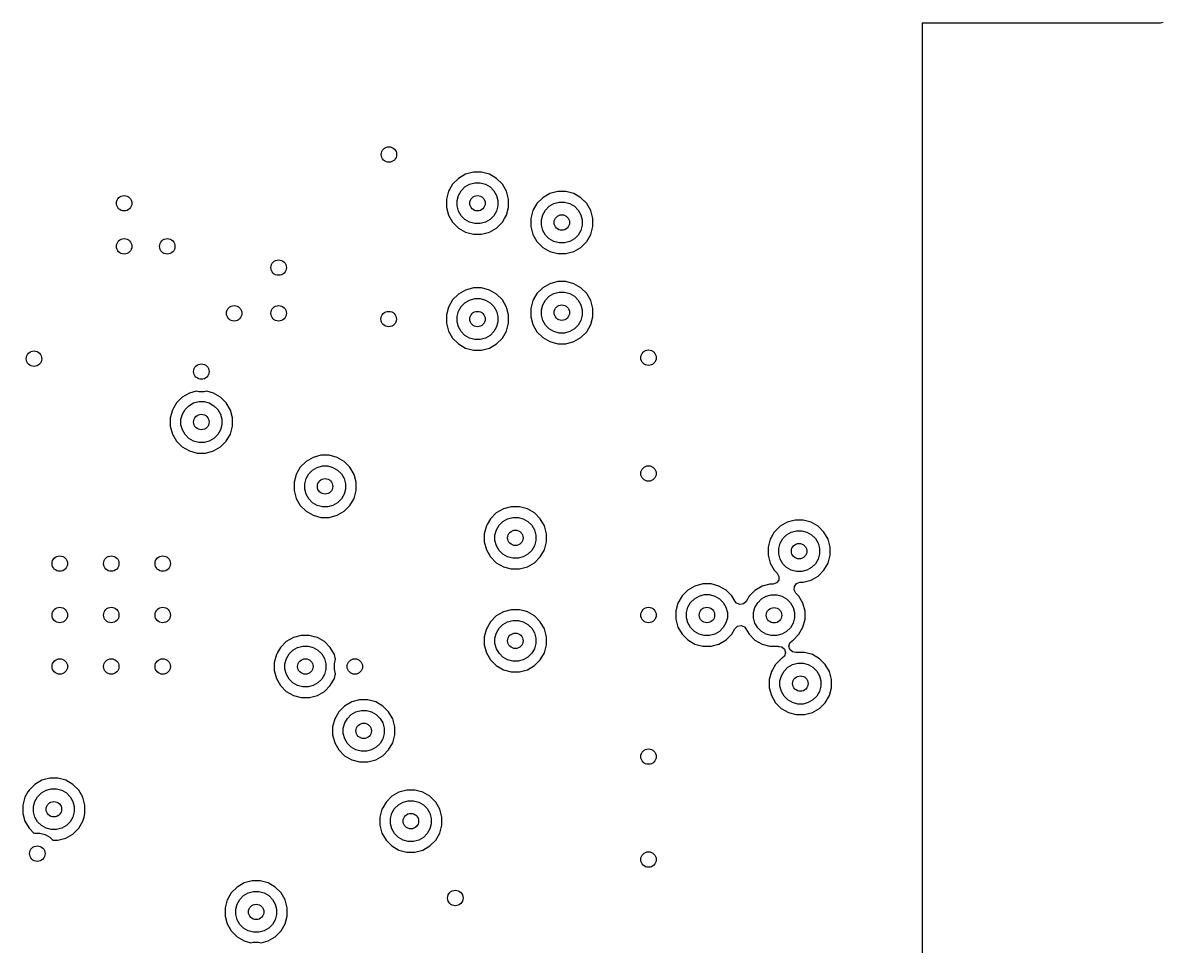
# Model space of a CAD drawing. Extents: x 0.98 to 8.09, y -3.46 to -0.83.
# Drawn here: x 6.251 to 7.123, y -2.232 to -1.525 of the extents above; entities that cross this region are included whole.
import ezdxf

# ---------------------------------------------------------------- set-up
doc = ezdxf.new("R2010")
doc.units = 0
doc.header["$MEASUREMENT"] = 0
doc.layers.add('BLACK', color=7, linetype='CONTINUOUS')

msp = doc.modelspace()

# ---------------------------------------------------------------- linework, layer by layer
at = {"layer": 'BLACK', "linetype": 'CONTINUOUS'}
for p, q in [((7.1211, -1.52559), (6.93898, -1.52559)), ((6.93898, -1.52559), (6.93898, -2.48031)), ((7.12313, -1.52515), (7.1211, -1.52559)), ((6.58432, -1.64437), (6.5799, -1.64879)), ((6.58974, -1.64124), (6.58432, -1.64437)), ((6.58432, -1.64437), (6.58432, -1.64437)), ((6.59579, -1.63962), (6.58974, -1.64124)), ((6.58974, -1.64124), (6.58974, -1.64124)), ((6.58974, -1.64124), (6.58974, -1.64124)), ((6.59289, -1.64884), (6.59686, -1.64777)), ((6.60205, -1.63962), (6.59579, -1.63962)), ((6.59686, -1.64777), (6.60097, -1.64777)), ((6.60097, -1.64777), (6.60494, -1.64884)), ((6.60809, -1.64124), (6.60205, -1.63962)), ((6.61351, -1.64437), (6.60809, -1.64124)), ((6.61794, -1.64879), (6.61351, -1.64437)), ((6.57677, -1.65421), (6.57515, -1.66026)), ((6.57754, -1.65288), (6.57677, -1.65421)), ((6.5799, -1.64879), (6.57754, -1.65288)), ((6.5799, -1.64879), (6.5799, -1.64879)), ((6.58437, -1.65736), (6.58642, -1.6538)), ((6.58642, -1.6538), (6.58933, -1.65089)), ((6.58933, -1.65089), (6.59289, -1.64884)), ((6.60494, -1.64884), (6.6085, -1.65089)), ((6.6085, -1.65089), (6.61141, -1.6538)), ((6.61141, -1.6538), (6.61347, -1.65736)), ((6.62107, -1.65421), (6.61794, -1.64879)), ((6.62269, -1.66026), (6.62107, -1.65421)), ((6.65421, -1.656), (6.64879, -1.65913)), ((6.66026, -1.65438), (6.65421, -1.656)), ((6.65421, -1.656), (6.65421, -1.656)), ((6.65421, -1.656), (6.65421, -1.656)), ((6.66651, -1.65438), (6.66026, -1.65438)), ((6.67256, -1.656), (6.66651, -1.65438)), ((6.67798, -1.65913), (6.67256, -1.656)), ((6.57515, -1.66026), (6.57515, -1.66651)), ((6.5833, -1.66133), (6.58437, -1.65736)), ((6.5833, -1.66544), (6.5833, -1.66133)), ((6.61347, -1.65736), (6.61453, -1.66133)), ((6.61453, -1.66133), (6.61453, -1.66544)), ((6.62269, -1.66651), (6.62269, -1.66026)), ((6.64437, -1.66356), (6.64153, -1.66848)), ((6.64879, -1.65913), (6.64437, -1.66356)), ((6.64437, -1.66356), (6.64437, -1.66356)), ((6.64879, -1.65913), (6.64879, -1.65913)), ((6.6538, -1.66566), (6.65736, -1.6636)), ((6.65736, -1.6636), (6.66133, -1.66254)), ((6.66133, -1.66254), (6.66544, -1.66254)), ((6.66544, -1.66254), (6.66941, -1.6636)), ((6.66941, -1.6636), (6.67297, -1.66566)), ((6.6824, -1.66356), (6.67798, -1.65913)), ((6.68553, -1.66898), (6.6824, -1.66356)), ((6.57515, -1.66651), (6.57677, -1.67256)), ((6.57677, -1.67256), (6.5799, -1.67798)), ((6.58437, -1.66941), (6.5833, -1.66544)), ((6.58642, -1.67297), (6.58437, -1.66941)), ((6.58933, -1.67588), (6.58642, -1.67297)), ((6.61141, -1.67297), (6.6085, -1.67588)), ((6.61347, -1.66941), (6.61141, -1.67297)), ((6.61453, -1.66544), (6.61347, -1.66941)), ((6.61964, -1.67502), (6.62107, -1.67256)), ((6.62107, -1.67256), (6.62269, -1.66651)), ((6.64124, -1.66898), (6.63962, -1.67502)), ((6.64153, -1.66848), (6.64124, -1.66898)), ((6.64777, -1.67609), (6.64884, -1.67212)), ((6.64884, -1.67212), (6.65089, -1.66856)), ((6.65089, -1.66856), (6.6538, -1.66566)), ((6.67297, -1.66566), (6.67588, -1.66856)), ((6.67588, -1.66856), (6.67794, -1.67212)), ((6.67794, -1.67212), (6.679, -1.67609)), ((6.68715, -1.67502), (6.68553, -1.66898)), ((6.5799, -1.67798), (6.58432, -1.6824)), ((6.58432, -1.6824), (6.58974, -1.68553)), ((6.59289, -1.67794), (6.58933, -1.67588)), ((6.59686, -1.679), (6.59289, -1.67794)), ((6.60097, -1.679), (6.59686, -1.679)), ((6.60494, -1.67794), (6.60097, -1.679)), ((6.6085, -1.67588), (6.60494, -1.67794)), ((6.60809, -1.68553), (6.61351, -1.6824)), ((6.61351, -1.6824), (6.61794, -1.67798)), ((6.61794, -1.67798), (6.61964, -1.67502)), ((6.63962, -1.67502), (6.63962, -1.68128)), ((6.63962, -1.68128), (6.64124, -1.68732)), ((6.64777, -1.68021), (6.64777, -1.67609)), ((6.64884, -1.68418), (6.64777, -1.68021)), ((6.679, -1.68021), (6.67794, -1.68418)), ((6.679, -1.67609), (6.679, -1.68021)), ((6.68553, -1.68732), (6.68715, -1.68128)), ((6.68715, -1.68128), (6.68715, -1.67502)), ((6.58974, -1.68553), (6.59579, -1.68715)), ((6.59579, -1.68715), (6.59579, -1.68715)), ((6.59579, -1.68715), (6.60205, -1.68715)), ((6.60205, -1.68715), (6.60809, -1.68553)), ((6.60205, -1.68715), (6.60205, -1.68715)), ((6.64124, -1.68732), (6.64437, -1.69274)), ((6.65089, -1.68774), (6.64884, -1.68418)), ((6.6538, -1.69064), (6.65089, -1.68774)), ((6.65736, -1.6927), (6.6538, -1.69064)), ((6.67297, -1.69064), (6.66941, -1.6927)), ((6.67588, -1.68774), (6.67297, -1.69064)), ((6.67794, -1.68418), (6.67588, -1.68774)), ((6.6824, -1.69274), (6.68553, -1.68732)), ((6.64437, -1.69274), (6.64879, -1.69717)), ((6.64879, -1.69717), (6.65421, -1.7003)), ((6.66133, -1.69376), (6.65736, -1.6927)), ((6.66544, -1.69376), (6.66133, -1.69376)), ((6.66941, -1.6927), (6.66544, -1.69376)), ((6.67256, -1.7003), (6.67798, -1.69717)), ((6.67798, -1.69717), (6.6824, -1.69274)), ((6.65421, -1.7003), (6.66026, -1.70192)), ((6.66026, -1.70192), (6.66026, -1.70192)), ((6.66026, -1.70192), (6.66651, -1.70192)), ((6.66651, -1.70192), (6.67256, -1.7003)), ((6.66651, -1.70192), (6.66651, -1.70192)), ((6.65421, -1.7249), (6.64879, -1.72803)), ((6.66026, -1.72328), (6.65421, -1.7249)), ((6.65421, -1.7249), (6.65421, -1.7249)), ((6.65421, -1.7249), (6.65421, -1.7249)), ((6.66651, -1.72328), (6.66026, -1.72328)), ((6.67256, -1.7249), (6.66651, -1.72328)), ((6.67798, -1.72803), (6.67256, -1.7249)), ((6.58432, -1.73295), (6.5799, -1.73737)), ((6.58974, -1.72982), (6.58432, -1.73295)), ((6.58432, -1.73295), (6.58432, -1.73295)), ((6.59579, -1.7282), (6.58974, -1.72982)), ((6.58974, -1.72982), (6.58974, -1.72982)), ((6.58974, -1.72982), (6.58974, -1.72982)), ((6.60205, -1.7282), (6.59579, -1.7282)), ((6.60809, -1.72982), (6.60205, -1.7282)), ((6.61351, -1.73295), (6.60809, -1.72982)), ((6.61794, -1.73737), (6.61351, -1.73295)), ((6.64437, -1.73245), (6.64153, -1.73737)), ((6.64879, -1.72803), (6.64437, -1.73245)), ((6.64437, -1.73245), (6.64437, -1.73245)), ((6.64879, -1.72803), (6.64879, -1.72803)), ((6.65089, -1.73746), (6.6538, -1.73455)), ((6.6538, -1.73455), (6.65736, -1.7325)), ((6.65736, -1.7325), (6.66133, -1.73143)), ((6.66133, -1.73143), (6.66544, -1.73143)), ((6.66544, -1.73143), (6.66941, -1.7325)), ((6.66941, -1.7325), (6.67297, -1.73455)), ((6.67297, -1.73455), (6.67588, -1.73746)), ((6.6824, -1.73245), (6.67798, -1.72803)), ((6.68553, -1.73787), (6.6824, -1.73245)), ((6.57677, -1.74279), (6.57515, -1.74884)), ((6.5799, -1.73737), (6.57677, -1.74279)), ((6.5799, -1.73737), (6.5799, -1.73737)), ((6.58437, -1.74594), (6.58642, -1.74238)), ((6.58642, -1.74238), (6.58933, -1.73947)), ((6.58933, -1.73947), (6.59289, -1.73742)), ((6.59289, -1.73742), (6.59686, -1.73636)), ((6.59686, -1.73636), (6.60097, -1.73636)), ((6.60097, -1.73636), (6.60494, -1.73742)), ((6.60494, -1.73742), (6.6085, -1.73947)), ((6.6085, -1.73947), (6.61141, -1.74238)), ((6.61141, -1.74238), (6.61347, -1.74594)), ((6.62107, -1.74279), (6.61794, -1.73737)), ((6.62137, -1.74392), (6.62107, -1.74279)), ((6.64124, -1.73787), (6.63962, -1.74392)), ((6.64153, -1.73737), (6.64124, -1.73787)), ((6.64777, -1.74499), (6.64884, -1.74102)), ((6.64884, -1.74102), (6.65089, -1.73746)), ((6.67588, -1.73746), (6.67794, -1.74102)), ((6.67794, -1.74102), (6.679, -1.74499)), ((6.68715, -1.74392), (6.68553, -1.73787)), ((6.57515, -1.74884), (6.57515, -1.7551)), ((6.5833, -1.74991), (6.58437, -1.74594)), ((6.5833, -1.75402), (6.5833, -1.74991)), ((6.61347, -1.74594), (6.61453, -1.74991)), ((6.61453, -1.74991), (6.61453, -1.75402)), ((6.62269, -1.74884), (6.62137, -1.74392)), ((6.62269, -1.7551), (6.62269, -1.74884)), ((6.63962, -1.74392), (6.63962, -1.75018)), ((6.63962, -1.75018), (6.64124, -1.75622)), ((6.64777, -1.7491), (6.64777, -1.74499)), ((6.64884, -1.75307), (6.64777, -1.7491)), ((6.679, -1.7491), (6.67794, -1.75307)), ((6.679, -1.74499), (6.679, -1.7491)), ((6.68553, -1.75622), (6.68715, -1.75018)), ((6.68715, -1.75018), (6.68715, -1.74392)), ((6.57515, -1.7551), (6.57677, -1.76114)), ((6.57677, -1.76114), (6.5799, -1.76656)), ((6.58437, -1.75799), (6.5833, -1.75402)), ((6.58642, -1.76156), (6.58437, -1.75799)), ((6.61347, -1.75799), (6.61141, -1.76156)), ((6.61453, -1.75402), (6.61347, -1.75799)), ((6.61794, -1.76656), (6.62107, -1.76114)), ((6.62107, -1.76114), (6.62269, -1.7551)), ((6.64124, -1.75622), (6.64437, -1.76164)), ((6.65089, -1.75663), (6.64884, -1.75307)), ((6.6538, -1.75954), (6.65089, -1.75663)), ((6.65736, -1.7616), (6.6538, -1.75954)), ((6.67297, -1.75954), (6.66941, -1.7616)), ((6.67588, -1.75663), (6.67297, -1.75954)), ((6.67794, -1.75307), (6.67588, -1.75663)), ((6.6824, -1.76164), (6.68553, -1.75622)), ((6.5799, -1.76656), (6.58432, -1.77099)), ((6.58933, -1.76446), (6.58642, -1.76156)), ((6.59289, -1.76652), (6.58933, -1.76446)), ((6.59686, -1.76758), (6.59289, -1.76652)), ((6.60097, -1.76758), (6.59686, -1.76758)), ((6.60494, -1.76652), (6.60097, -1.76758)), ((6.6085, -1.76446), (6.60494, -1.76652)), ((6.61141, -1.76156), (6.6085, -1.76446)), ((6.61351, -1.77099), (6.61794, -1.76656)), ((6.64437, -1.76164), (6.64879, -1.76607)), ((6.64879, -1.76607), (6.65421, -1.7692)), ((6.65421, -1.7692), (6.66026, -1.77081)), ((6.66133, -1.76266), (6.65736, -1.7616)), ((6.66544, -1.76266), (6.66133, -1.76266)), ((6.66941, -1.7616), (6.66544, -1.76266)), ((6.66651, -1.77081), (6.67256, -1.7692)), ((6.67256, -1.7692), (6.67798, -1.76607)), ((6.67798, -1.76607), (6.6824, -1.76164)), ((6.58432, -1.77099), (6.58974, -1.77412)), ((6.58974, -1.77412), (6.59579, -1.77574)), ((6.59579, -1.77574), (6.59579, -1.77574)), ((6.59579, -1.77574), (6.60205, -1.77574)), ((6.60205, -1.77574), (6.60809, -1.77412)), ((6.60205, -1.77574), (6.60205, -1.77574)), ((6.60809, -1.77412), (6.61351, -1.77099)), ((6.66026, -1.77081), (6.66026, -1.77081)), ((6.66026, -1.77081), (6.66651, -1.77081)), ((6.66651, -1.77081), (6.66651, -1.77081)), ((6.3732, -1.81169), (6.36878, -1.81611)), ((6.37862, -1.80856), (6.3732, -1.81169)), ((6.3732, -1.81169), (6.3732, -1.81169)), ((6.38371, -1.8072), (6.37862, -1.80856)), ((6.37862, -1.80856), (6.37862, -1.80856)), ((6.37862, -1.80856), (6.37862, -1.80856)), ((6.38574, -1.80774), (6.38371, -1.8072)), ((6.38985, -1.80774), (6.38574, -1.80774)), ((6.39188, -1.8072), (6.38985, -1.80774)), ((6.39697, -1.80856), (6.39188, -1.8072)), ((6.40239, -1.81169), (6.39697, -1.80856)), ((6.40681, -1.81611), (6.40239, -1.81169)), ((6.36565, -1.82153), (6.36403, -1.82758)), ((6.36642, -1.8202), (6.36565, -1.82153)), ((6.36878, -1.81611), (6.36642, -1.8202)), ((6.36878, -1.81611), (6.36878, -1.81611)), ((6.37325, -1.82468), (6.3753, -1.82112)), ((6.3753, -1.82112), (6.37821, -1.81821)), ((6.37821, -1.81821), (6.38177, -1.81616)), ((6.38177, -1.81616), (6.38574, -1.8151)), ((6.38574, -1.8151), (6.38985, -1.8151)), ((6.38985, -1.8151), (6.39382, -1.81616)), ((6.39382, -1.81616), (6.39738, -1.81821)), ((6.39738, -1.81821), (6.40029, -1.82112)), ((6.40029, -1.82112), (6.40234, -1.82468)), ((6.40994, -1.82153), (6.40681, -1.81611)), ((6.41156, -1.82758), (6.40994, -1.82153)), ((6.36403, -1.82758), (6.36403, -1.83384)), ((6.37218, -1.82865), (6.37325, -1.82468)), ((6.37218, -1.83276), (6.37218, -1.82865)), ((6.40234, -1.82468), (6.40341, -1.82865)), ((6.40341, -1.82865), (6.40341, -1.83276)), ((6.41156, -1.83384), (6.41156, -1.82758)), ((6.36403, -1.83384), (6.36565, -1.83988)), ((6.37325, -1.83674), (6.37218, -1.83276)), ((6.3753, -1.8403), (6.37325, -1.83674)), ((6.40234, -1.83674), (6.40029, -1.8403)), ((6.40341, -1.83276), (6.40234, -1.83674)), ((6.40994, -1.83988), (6.41156, -1.83384)), ((6.36565, -1.83988), (6.36878, -1.8453)), ((6.36878, -1.8453), (6.3732, -1.84973)), ((6.37821, -1.8432), (6.3753, -1.8403)), ((6.38177, -1.84526), (6.37821, -1.8432)), ((6.38574, -1.84632), (6.38177, -1.84526)), ((6.38985, -1.84632), (6.38574, -1.84632)), ((6.39382, -1.84526), (6.38985, -1.84632)), ((6.39738, -1.8432), (6.39382, -1.84526)), ((6.40029, -1.8403), (6.39738, -1.8432)), ((6.40239, -1.84973), (6.40681, -1.8453)), ((6.40681, -1.8453), (6.40994, -1.83988)), ((6.3732, -1.84973), (6.37862, -1.85286)), ((6.37862, -1.85286), (6.38467, -1.85448)), ((6.38467, -1.85448), (6.38467, -1.85448)), ((6.38467, -1.85448), (6.39092, -1.85448)), ((6.39092, -1.85448), (6.39697, -1.85286)), ((6.39092, -1.85448), (6.39092, -1.85448)), ((6.39697, -1.85286), (6.40239, -1.84973)), ((6.47925, -1.85615), (6.47321, -1.85777)), ((6.48551, -1.85615), (6.47925, -1.85615)), ((6.49156, -1.85777), (6.48551, -1.85615)), ((6.46336, -1.86533), (6.461, -1.86941)), ((6.46779, -1.8609), (6.46336, -1.86533)), ((6.46336, -1.86533), (6.46336, -1.86533)), ((6.47321, -1.85777), (6.46779, -1.8609)), ((6.46779, -1.8609), (6.46779, -1.8609)), ((6.4728, -1.86743), (6.47636, -1.86537)), ((6.47321, -1.85777), (6.47321, -1.85777)), ((6.47321, -1.85777), (6.47321, -1.85777)), ((6.47636, -1.86537), (6.48033, -1.86431)), ((6.48033, -1.86431), (6.48444, -1.86431)), ((6.48444, -1.86431), (6.48841, -1.86537)), ((6.48841, -1.86537), (6.49197, -1.86743)), ((6.49698, -1.8609), (6.49156, -1.85777)), ((6.5014, -1.86533), (6.49698, -1.8609)), ((6.50453, -1.87075), (6.5014, -1.86533)), ((6.46023, -1.87075), (6.45861, -1.87679)), ((6.461, -1.86941), (6.46023, -1.87075)), ((6.46677, -1.87787), (6.46783, -1.87389)), ((6.46783, -1.87389), (6.46989, -1.87033)), ((6.46989, -1.87033), (6.4728, -1.86743)), ((6.49197, -1.86743), (6.49488, -1.87033)), ((6.49488, -1.87033), (6.49693, -1.87389)), ((6.49693, -1.87389), (6.498, -1.87787)), ((6.50615, -1.87679), (6.50453, -1.87075)), ((6.45861, -1.87679), (6.45861, -1.88305)), ((6.45861, -1.88305), (6.46023, -1.8891)), ((6.46677, -1.88198), (6.46677, -1.87787)), ((6.46783, -1.88595), (6.46677, -1.88198)), ((6.498, -1.88198), (6.49693, -1.88595)), ((6.498, -1.87787), (6.498, -1.88198)), ((6.50453, -1.8891), (6.50615, -1.88305)), ((6.50615, -1.88305), (6.50615, -1.87679)), ((6.46023, -1.8891), (6.46336, -1.89451)), ((6.46989, -1.88951), (6.46783, -1.88595)), ((6.4728, -1.89241), (6.46989, -1.88951)), ((6.49488, -1.88951), (6.49197, -1.89241)), ((6.49693, -1.88595), (6.49488, -1.88951)), ((6.5014, -1.89451), (6.50453, -1.8891)), ((6.46336, -1.89451), (6.46779, -1.89894)), ((6.46779, -1.89894), (6.47321, -1.90207)), ((6.47636, -1.89447), (6.4728, -1.89241)), ((6.48033, -1.89553), (6.47636, -1.89447)), ((6.48444, -1.89553), (6.48033, -1.89553)), ((6.48841, -1.89447), (6.48444, -1.89553)), ((6.49197, -1.89241), (6.48841, -1.89447)), ((6.49156, -1.90207), (6.49698, -1.89894)), ((6.49698, -1.89894), (6.5014, -1.89451)), ((6.61326, -1.90027), (6.60884, -1.9047)), ((6.61868, -1.89714), (6.61326, -1.90027)), ((6.61326, -1.90027), (6.61326, -1.90027)), ((6.62473, -1.89552), (6.61868, -1.89714)), ((6.61868, -1.89714), (6.61868, -1.89714)), ((6.61868, -1.89714), (6.61868, -1.89714)), ((6.63098, -1.89552), (6.62473, -1.89552)), ((6.63703, -1.89714), (6.63098, -1.89552)), ((6.64245, -1.90027), (6.63703, -1.89714)), ((6.64687, -1.9047), (6.64245, -1.90027)), ((6.47321, -1.90207), (6.47925, -1.90369)), ((6.47925, -1.90369), (6.47925, -1.90369)), ((6.47925, -1.90369), (6.48551, -1.90369)), ((6.48551, -1.90369), (6.49156, -1.90207)), ((6.48551, -1.90369), (6.48551, -1.90369)), ((6.60625, -1.90917), (6.60571, -1.91012)), ((6.60884, -1.9047), (6.60625, -1.90917)), ((6.60884, -1.9047), (6.60884, -1.9047)), ((6.61536, -1.9097), (6.61827, -1.9068)), ((6.61827, -1.9068), (6.62183, -1.90474)), ((6.62183, -1.90474), (6.6258, -1.90368)), ((6.6258, -1.90368), (6.62991, -1.90368)), ((6.62991, -1.90368), (6.63388, -1.90474)), ((6.63388, -1.90474), (6.63744, -1.9068)), ((6.63744, -1.9068), (6.64035, -1.9097)), ((6.65, -1.91012), (6.64687, -1.9047)), ((6.83559, -1.90731), (6.83017, -1.91044)), ((6.84164, -1.90569), (6.83559, -1.90731)), ((6.83559, -1.90731), (6.83559, -1.90731)), ((6.83559, -1.90731), (6.83559, -1.90731)), ((6.84789, -1.90569), (6.84164, -1.90569)), ((6.85394, -1.90731), (6.84789, -1.90569)), ((6.85936, -1.91044), (6.85394, -1.90731)), ((6.60571, -1.91012), (6.60409, -1.91616)), ((6.60409, -1.91616), (6.60409, -1.92242)), ((6.61224, -1.91724), (6.61331, -1.91326)), ((6.61224, -1.92135), (6.61224, -1.91724)), ((6.61331, -1.91326), (6.61536, -1.9097)), ((6.64035, -1.9097), (6.6424, -1.91326)), ((6.6424, -1.91326), (6.64347, -1.91724)), ((6.64347, -1.91724), (6.64347, -1.92135)), ((6.65162, -1.91616), (6.65, -1.91012)), ((6.65162, -1.92242), (6.65162, -1.91616)), ((6.82575, -1.91486), (6.82335, -1.91902)), ((6.83017, -1.91044), (6.82575, -1.91486)), ((6.82575, -1.91486), (6.82575, -1.91486)), ((6.83017, -1.91044), (6.83017, -1.91044)), ((6.83227, -1.91987), (6.83518, -1.91696)), ((6.83518, -1.91696), (6.83874, -1.91491)), ((6.83874, -1.91491), (6.84271, -1.91385)), ((6.84271, -1.91385), (6.84682, -1.91385)), ((6.84682, -1.91385), (6.85079, -1.91491)), ((6.85079, -1.91491), (6.85435, -1.91696)), ((6.85435, -1.91696), (6.85726, -1.91987)), ((6.86378, -1.91486), (6.85936, -1.91044)), ((6.86691, -1.92028), (6.86378, -1.91486)), ((6.60409, -1.92242), (6.60571, -1.92847)), ((6.61331, -1.92532), (6.61224, -1.92135)), ((6.61536, -1.92888), (6.61331, -1.92532)), ((6.6424, -1.92532), (6.64035, -1.92888)), ((6.64347, -1.92135), (6.6424, -1.92532)), ((6.65, -1.92847), (6.65162, -1.92242)), ((6.82262, -1.92028), (6.821, -1.92633)), ((6.821, -1.92633), (6.821, -1.93259)), ((6.82335, -1.91902), (6.82262, -1.92028)), ((6.82915, -1.9274), (6.83022, -1.92343)), ((6.83022, -1.92343), (6.83227, -1.91987)), ((6.85726, -1.91987), (6.85931, -1.92343)), ((6.85931, -1.92343), (6.86038, -1.9274)), ((6.86853, -1.92633), (6.86691, -1.92028)), ((6.86853, -1.93259), (6.86853, -1.92633)), ((6.60571, -1.92847), (6.60884, -1.93389)), ((6.60884, -1.93389), (6.61326, -1.93831)), ((6.61827, -1.93179), (6.61536, -1.92888)), ((6.62183, -1.93384), (6.61827, -1.93179)), ((6.6258, -1.9349), (6.62183, -1.93384)), ((6.62991, -1.9349), (6.6258, -1.9349)), ((6.63388, -1.93384), (6.62991, -1.9349)), ((6.63744, -1.93179), (6.63388, -1.93384)), ((6.64035, -1.92888), (6.63744, -1.93179)), ((6.64245, -1.93831), (6.64687, -1.93389)), ((6.64687, -1.93389), (6.65, -1.92847)), ((6.821, -1.93259), (6.82262, -1.93863)), ((6.82915, -1.93151), (6.82915, -1.9274)), ((6.83022, -1.93548), (6.82915, -1.93151)), ((6.83227, -1.93905), (6.83022, -1.93548)), ((6.85931, -1.93548), (6.85726, -1.93905)), ((6.86038, -1.93151), (6.85931, -1.93548)), ((6.86038, -1.9274), (6.86038, -1.93151)), ((6.86691, -1.93863), (6.86853, -1.93259)), ((6.61326, -1.93831), (6.61868, -1.94144)), ((6.61868, -1.94144), (6.62473, -1.94306)), ((6.62473, -1.94306), (6.62473, -1.94306)), ((6.62473, -1.94306), (6.63098, -1.94306)), ((6.63098, -1.94306), (6.63703, -1.94144)), ((6.63098, -1.94306), (6.63098, -1.94306)), ((6.63703, -1.94144), (6.64245, -1.93831)), ((6.82262, -1.93863), (6.82575, -1.94405)), ((6.82575, -1.94405), (6.82575, -1.94405)), ((6.82575, -1.94405), (6.82809, -1.94639)), ((6.83518, -1.94195), (6.83227, -1.93905)), ((6.83874, -1.94401), (6.83518, -1.94195)), ((6.84271, -1.94507), (6.83874, -1.94401)), ((6.85079, -1.94401), (6.84682, -1.94507)), ((6.85435, -1.94195), (6.85079, -1.94401)), ((6.85726, -1.93905), (6.85435, -1.94195)), ((6.85936, -1.94848), (6.86378, -1.94405)), ((6.86378, -1.94405), (6.86691, -1.93863)), ((6.82921, -1.95155), (6.82756, -1.95375)), ((6.82809, -1.94639), (6.8294, -1.94881)), ((6.8294, -1.94881), (6.82921, -1.95155)), ((6.84682, -1.94507), (6.84271, -1.94507)), ((6.84789, -1.95323), (6.85394, -1.95161)), ((6.85394, -1.95161), (6.85936, -1.94848)), ((6.75972, -1.95933), (6.75529, -1.96375)), ((6.76514, -1.9562), (6.75972, -1.95933)), ((6.75972, -1.95933), (6.75972, -1.95933)), ((6.77118, -1.95458), (6.76514, -1.9562)), ((6.76514, -1.9562), (6.76514, -1.9562)), ((6.76514, -1.9562), (6.76514, -1.9562)), ((6.77744, -1.95458), (6.77118, -1.95458)), ((6.78348, -1.9562), (6.77744, -1.95458)), ((6.7889, -1.95933), (6.78348, -1.9562)), ((6.79333, -1.96375), (6.7889, -1.95933)), ((6.81101, -1.95947), (6.80658, -1.9639)), ((6.81643, -1.95635), (6.81101, -1.95947)), ((6.81101, -1.95947), (6.81101, -1.95947)), ((6.82247, -1.95473), (6.81643, -1.95635)), ((6.81643, -1.95635), (6.81643, -1.95635)), ((6.81643, -1.95635), (6.81643, -1.95635)), ((6.82463, -1.95473), (6.82247, -1.95473)), ((6.82498, -1.95471), (6.82463, -1.95473)), ((6.82756, -1.95375), (6.82498, -1.95471)), ((6.84096, -1.95915), (6.84116, -1.9564)), ((6.84228, -1.96156), (6.84096, -1.95915)), ((6.84116, -1.9564), (6.84281, -1.9542)), ((6.84462, -1.9639), (6.84228, -1.96156)), ((6.84281, -1.9542), (6.84538, -1.95324)), ((6.84538, -1.95324), (6.84573, -1.95323)), ((6.84573, -1.95323), (6.84789, -1.95323)), ((6.84789, -1.95323), (6.84789, -1.95323)), ((6.75216, -1.96917), (6.75054, -1.97522)), ((6.75529, -1.96375), (6.75216, -1.96917)), ((6.75529, -1.96375), (6.75529, -1.96375)), ((6.75976, -1.97232), (6.76182, -1.96876)), ((6.76182, -1.96876), (6.76472, -1.96585)), ((6.76472, -1.96585), (6.76828, -1.9638)), ((6.76828, -1.9638), (6.77226, -1.96273)), ((6.77226, -1.96273), (6.77637, -1.96273)), ((6.77637, -1.96273), (6.78034, -1.9638)), ((6.78034, -1.9638), (6.7839, -1.96585)), ((6.7839, -1.96585), (6.7868, -1.96876)), ((6.7868, -1.96876), (6.78886, -1.97232)), ((6.79577, -1.96798), (6.79333, -1.96375)), ((6.79698, -1.96938), (6.79577, -1.96798)), ((6.79953, -1.9704), (6.79698, -1.96938)), ((6.80223, -1.96988), (6.79953, -1.9704)), ((6.80423, -1.96798), (6.80223, -1.96988)), ((6.80658, -1.9639), (6.80423, -1.96798)), ((6.80658, -1.9639), (6.80658, -1.9639)), ((6.81105, -1.97247), (6.81311, -1.96891)), ((6.81311, -1.96891), (6.81601, -1.966)), ((6.81601, -1.966), (6.81957, -1.96394)), ((6.81957, -1.96394), (6.82354, -1.96288)), ((6.82354, -1.96288), (6.82765, -1.96288)), ((6.82765, -1.96288), (6.83163, -1.96394)), ((6.83163, -1.96394), (6.83519, -1.966)), ((6.83519, -1.966), (6.83809, -1.96891)), ((6.83809, -1.96891), (6.84015, -1.97247)), ((6.84775, -1.96932), (6.84462, -1.9639)), ((6.84937, -1.97536), (6.84775, -1.96932)), ((6.61326, -1.97901), (6.60884, -1.98344)), ((6.61868, -1.97588), (6.61326, -1.97901)), ((6.61326, -1.97901), (6.61326, -1.97901)), ((6.62473, -1.97426), (6.61868, -1.97588)), ((6.61868, -1.97588), (6.61868, -1.97588)), ((6.61868, -1.97588), (6.61868, -1.97588)), ((6.63098, -1.97426), (6.62473, -1.97426)), ((6.63454, -1.97522), (6.63098, -1.97426)), ((6.63703, -1.97588), (6.63454, -1.97522)), ((6.64245, -1.97901), (6.63703, -1.97588)), ((6.64687, -1.98344), (6.64245, -1.97901)), ((6.75054, -1.97522), (6.75054, -1.98148)), ((6.7587, -1.97629), (6.75976, -1.97232)), ((6.7587, -1.9804), (6.7587, -1.97629)), ((6.78886, -1.97232), (6.78992, -1.97629)), ((6.78992, -1.97629), (6.78992, -1.9804)), ((6.80999, -1.97644), (6.81105, -1.97247)), ((6.80999, -1.98055), (6.80999, -1.97644)), ((6.84015, -1.97247), (6.84121, -1.97644)), ((6.84121, -1.97644), (6.84121, -1.98055)), ((6.84937, -1.98162), (6.84937, -1.97536)), ((6.60648, -1.98752), (6.60571, -1.98886)), ((6.60884, -1.98344), (6.60648, -1.98752)), ((6.60884, -1.98344), (6.60884, -1.98344)), ((6.61536, -1.98844), (6.61827, -1.98554)), ((6.61827, -1.98554), (6.62183, -1.98348)), ((6.62183, -1.98348), (6.6258, -1.98242)), ((6.6258, -1.98242), (6.62991, -1.98242)), ((6.62991, -1.98242), (6.63388, -1.98348)), ((6.63388, -1.98348), (6.63744, -1.98554)), ((6.63744, -1.98554), (6.64035, -1.98844)), ((6.65, -1.98886), (6.64687, -1.98344)), ((6.75054, -1.98148), (6.75216, -1.98752)), ((6.75216, -1.98752), (6.75529, -1.99294)), ((6.75976, -1.98437), (6.7587, -1.9804)), ((6.76182, -1.98793), (6.75976, -1.98437)), ((6.78886, -1.98437), (6.7868, -1.98793)), ((6.78992, -1.9804), (6.78886, -1.98437)), ((6.79568, -1.98886), (6.79768, -1.98696)), ((6.79768, -1.98696), (6.80038, -1.98644)), ((6.80038, -1.98644), (6.80293, -1.98746)), ((6.80293, -1.98746), (6.80414, -1.98886)), ((6.81105, -1.98452), (6.80999, -1.98055)), ((6.81311, -1.98808), (6.81105, -1.98452)), ((6.84015, -1.98452), (6.83809, -1.98808)), ((6.84121, -1.98055), (6.84015, -1.98452)), ((6.84462, -1.99309), (6.84775, -1.98767)), ((6.84775, -1.98767), (6.84937, -1.98162)), ((6.45815, -1.99557), (6.45273, -1.9987)), ((6.46419, -1.99395), (6.45815, -1.99557)), ((6.45815, -1.99557), (6.45815, -1.99557)), ((6.45815, -1.99557), (6.45815, -1.99557)), ((6.47045, -1.99395), (6.46419, -1.99395)), ((6.47401, -1.9949), (6.47045, -1.99395)), ((6.4765, -1.99557), (6.47401, -1.9949)), ((6.48192, -1.9987), (6.4765, -1.99557)), ((6.60571, -1.98886), (6.60409, -1.9949)), ((6.60409, -1.9949), (6.60409, -2.00116)), ((6.61224, -1.99598), (6.61331, -1.99201)), ((6.61224, -2.00009), (6.61224, -1.99598)), ((6.61331, -1.99201), (6.61536, -1.98844)), ((6.64035, -1.98844), (6.6424, -1.99201)), ((6.6424, -1.99201), (6.64347, -1.99598)), ((6.64347, -1.99598), (6.64347, -2.00009)), ((6.65162, -1.9949), (6.65, -1.98886)), ((6.65162, -2.00116), (6.65162, -1.9949)), ((6.75529, -1.99294), (6.75972, -1.99737)), ((6.76472, -1.99084), (6.76182, -1.98793)), ((6.76828, -1.9929), (6.76472, -1.99084)), ((6.77226, -1.99396), (6.76828, -1.9929)), ((6.77637, -1.99396), (6.77226, -1.99396)), ((6.78034, -1.9929), (6.77637, -1.99396)), ((6.7839, -1.99084), (6.78034, -1.9929)), ((6.7868, -1.98793), (6.7839, -1.99084)), ((6.7889, -1.99737), (6.79333, -1.99294)), ((6.79333, -1.99294), (6.79568, -1.98886)), ((6.80414, -1.98886), (6.80658, -1.99309)), ((6.80658, -1.99309), (6.81101, -1.99751)), ((6.81601, -1.99099), (6.81311, -1.98808)), ((6.81957, -1.99304), (6.81601, -1.99099)), ((6.82354, -1.99411), (6.81957, -1.99304)), ((6.82765, -1.99411), (6.82354, -1.99411)), ((6.83163, -1.99304), (6.82765, -1.99411)), ((6.83519, -1.99099), (6.83163, -1.99304)), ((6.83809, -1.98808), (6.83519, -1.99099)), ((6.84019, -1.99751), (6.84462, -1.99309)), ((6.4483, -2.00312), (6.44606, -2.00701)), ((6.45273, -1.9987), (6.4483, -2.00312)), ((6.4483, -2.00312), (6.4483, -2.00312)), ((6.45273, -1.9987), (6.45273, -1.9987)), ((6.45483, -2.00813), (6.45774, -2.00522)), ((6.45774, -2.00522), (6.4613, -2.00317)), ((6.4613, -2.00317), (6.46527, -2.0021)), ((6.46527, -2.0021), (6.46938, -2.0021)), ((6.46938, -2.0021), (6.47335, -2.00317)), ((6.47335, -2.00317), (6.47691, -2.00522)), ((6.47691, -2.00522), (6.47982, -2.00813)), ((6.48634, -2.00312), (6.48192, -1.9987)), ((6.48947, -2.00854), (6.48634, -2.00312)), ((6.60409, -2.00116), (6.60571, -2.00721)), ((6.61331, -2.00406), (6.61224, -2.00009)), ((6.61536, -2.00762), (6.61331, -2.00406)), ((6.6424, -2.00406), (6.64035, -2.00762)), ((6.64347, -2.00009), (6.6424, -2.00406)), ((6.65, -2.00721), (6.65162, -2.00116)), ((6.75972, -1.99737), (6.76514, -2.00049)), ((6.76514, -2.00049), (6.77118, -2.00211)), ((6.77118, -2.00211), (6.77118, -2.00211)), ((6.77118, -2.00211), (6.77744, -2.00211)), ((6.77744, -2.00211), (6.78348, -2.00049)), ((6.77744, -2.00211), (6.77744, -2.00211)), ((6.78348, -2.00049), (6.7889, -1.99737)), ((6.81101, -1.99751), (6.81643, -2.00064)), ((6.81643, -2.00064), (6.82247, -2.00226)), ((6.82247, -2.00226), (6.82247, -2.00226)), ((6.82247, -2.00226), (6.82873, -2.00226)), ((6.82873, -2.00226), (6.82883, -2.00225)), ((6.82873, -2.00226), (6.82873, -2.00226)), ((6.82873, -2.00226), (6.82873, -2.00226)), ((6.82883, -2.00225), (6.82892, -2.00226)), ((6.82892, -2.00226), (6.82905, -2.00226)), ((6.82905, -2.00226), (6.82905, -2.00228)), ((6.82905, -2.00228), (6.83155, -2.00267)), ((6.83155, -2.00267), (6.83361, -2.0045)), ((6.83361, -2.0045), (6.83435, -2.00715)), ((6.83701, -2.00211), (6.83781, -1.99948)), ((6.83775, -2.00476), (6.83701, -2.00211)), ((6.83981, -2.00659), (6.83775, -2.00476)), ((6.83781, -1.99948), (6.83945, -1.99794)), ((6.83945, -1.99794), (6.84019, -1.99751)), ((6.44517, -2.00854), (6.44356, -2.01459)), ((6.44606, -2.00701), (6.44517, -2.00854)), ((6.45171, -2.01566), (6.45277, -2.01169)), ((6.45277, -2.01169), (6.45483, -2.00813)), ((6.47982, -2.00813), (6.48187, -2.01169)), ((6.48187, -2.01169), (6.48294, -2.01566)), ((6.49044, -2.01217), (6.48947, -2.00854)), ((6.4895, -2.01566), (6.49044, -2.01217)), ((6.60571, -2.00721), (6.60884, -2.01263)), ((6.60884, -2.01263), (6.61326, -2.01705)), ((6.61827, -2.01053), (6.61536, -2.00762)), ((6.62183, -2.01258), (6.61827, -2.01053)), ((6.6258, -2.01364), (6.62183, -2.01258)), ((6.62991, -2.01364), (6.6258, -2.01364)), ((6.63388, -2.01258), (6.62991, -2.01364)), ((6.63744, -2.01053), (6.63388, -2.01258)), ((6.64035, -2.00762), (6.63744, -2.01053)), ((6.64245, -2.01705), (6.64687, -2.01263)), ((6.64687, -2.01263), (6.65, -2.00721)), ((6.83117, -2.01175), (6.82674, -2.01617)), ((6.83191, -2.01132), (6.83117, -2.01175)), ((6.83117, -2.01175), (6.83117, -2.01175)), ((6.83355, -2.00978), (6.83191, -2.01132)), ((6.83435, -2.00715), (6.83355, -2.00978)), ((6.84231, -2.00698), (6.83981, -2.00659)), ((6.84231, -2.007), (6.84231, -2.00698)), ((6.84244, -2.007), (6.84231, -2.007)), ((6.84253, -2.00701), (6.84244, -2.007)), ((6.84263, -2.007), (6.84253, -2.00701)), ((6.84889, -2.007), (6.84263, -2.007)), ((6.85493, -2.00862), (6.84889, -2.007)), ((6.86035, -2.01175), (6.85493, -2.00862)), ((6.86478, -2.01617), (6.86035, -2.01175)), ((6.44356, -2.01459), (6.44356, -2.02085)), ((6.44356, -2.02085), (6.44517, -2.02689)), ((6.45171, -2.01977), (6.45171, -2.01566)), ((6.45277, -2.02374), (6.45171, -2.01977)), ((6.48294, -2.01977), (6.48187, -2.02374)), ((6.48294, -2.01566), (6.48294, -2.01977)), ((6.4895, -2.01977), (6.4895, -2.01566)), ((6.49044, -2.02327), (6.4895, -2.01977)), ((6.61326, -2.01705), (6.61868, -2.02018)), ((6.61868, -2.02018), (6.62473, -2.0218)), ((6.62473, -2.0218), (6.62473, -2.0218)), ((6.62473, -2.0218), (6.63098, -2.0218)), ((6.63098, -2.0218), (6.63703, -2.02018)), ((6.63098, -2.0218), (6.63098, -2.0218)), ((6.63703, -2.02018), (6.64245, -2.01705)), ((6.82361, -2.02159), (6.82199, -2.02764)), ((6.82443, -2.02018), (6.82361, -2.02159)), ((6.82674, -2.01617), (6.82443, -2.02018)), ((6.82674, -2.01617), (6.82674, -2.01617)), ((6.83121, -2.02474), (6.83327, -2.02118)), ((6.83327, -2.02118), (6.83617, -2.01827)), ((6.83617, -2.01827), (6.83973, -2.01621)), ((6.83973, -2.01621), (6.84371, -2.01515)), ((6.84371, -2.01515), (6.84782, -2.01515)), ((6.84782, -2.01515), (6.85179, -2.01621)), ((6.85179, -2.01621), (6.85535, -2.01827)), ((6.85535, -2.01827), (6.85825, -2.02118)), ((6.85825, -2.02118), (6.86031, -2.02474)), ((6.86791, -2.02159), (6.86478, -2.01617)), ((6.86953, -2.02764), (6.86791, -2.02159)), ((6.44517, -2.02689), (6.4483, -2.03231)), ((6.45483, -2.0273), (6.45277, -2.02374)), ((6.45774, -2.03021), (6.45483, -2.0273)), ((6.4613, -2.03227), (6.45774, -2.03021)), ((6.47691, -2.03021), (6.47335, -2.03227)), ((6.47982, -2.0273), (6.47691, -2.03021)), ((6.48187, -2.02374), (6.47982, -2.0273)), ((6.48634, -2.03231), (6.48947, -2.02689)), ((6.48947, -2.02689), (6.49044, -2.02327)), ((6.82199, -2.02764), (6.82199, -2.03389)), ((6.83015, -2.02871), (6.83121, -2.02474)), ((6.83015, -2.03282), (6.83015, -2.02871)), ((6.86031, -2.02474), (6.86137, -2.02871)), ((6.86137, -2.02871), (6.86137, -2.03282)), ((6.86953, -2.03389), (6.86953, -2.02764)), ((6.4483, -2.03231), (6.45273, -2.03674)), ((6.45273, -2.03674), (6.45815, -2.03986)), ((6.45815, -2.03986), (6.46419, -2.04148)), ((6.46527, -2.03333), (6.4613, -2.03227)), ((6.46938, -2.03333), (6.46527, -2.03333)), ((6.47335, -2.03227), (6.46938, -2.03333)), ((6.47045, -2.04148), (6.4765, -2.03986)), ((6.4765, -2.03986), (6.48192, -2.03674)), ((6.48192, -2.03674), (6.48634, -2.03231)), ((6.82199, -2.03389), (6.82361, -2.03994)), ((6.82361, -2.03994), (6.82674, -2.04536)), ((6.83121, -2.03679), (6.83015, -2.03282)), ((6.83327, -2.04035), (6.83121, -2.03679)), ((6.86031, -2.03679), (6.85825, -2.04035)), ((6.86137, -2.03282), (6.86031, -2.03679)), ((6.86478, -2.04536), (6.86791, -2.03994)), ((6.86791, -2.03994), (6.86953, -2.03389)), ((6.46419, -2.04148), (6.46419, -2.04148)), ((6.46419, -2.04148), (6.47045, -2.04148)), ((6.47045, -2.04148), (6.47045, -2.04148)), ((6.49732, -2.04791), (6.49289, -2.05234)), ((6.50274, -2.04478), (6.49732, -2.04791)), ((6.49732, -2.04791), (6.49732, -2.04791)), ((6.50878, -2.04316), (6.50274, -2.04478)), ((6.50274, -2.04478), (6.50274, -2.04478)), ((6.50274, -2.04478), (6.50274, -2.04478)), ((6.51504, -2.04316), (6.50878, -2.04316)), ((6.52108, -2.04478), (6.51504, -2.04316)), ((6.5265, -2.04791), (6.52108, -2.04478)), ((6.53093, -2.05234), (6.5265, -2.04791)), ((6.82674, -2.04536), (6.83117, -2.04978)), ((6.83617, -2.04326), (6.83327, -2.04035)), ((6.83973, -2.04531), (6.83617, -2.04326)), ((6.84371, -2.04638), (6.83973, -2.04531)), ((6.84782, -2.04638), (6.84371, -2.04638)), ((6.85179, -2.04531), (6.84782, -2.04638)), ((6.85535, -2.04326), (6.85179, -2.04531)), ((6.85825, -2.04035), (6.85535, -2.04326)), ((6.86035, -2.04978), (6.86478, -2.04536)), ((6.49053, -2.05642), (6.48976, -2.05776)), ((6.49289, -2.05234), (6.49053, -2.05642)), ((6.49289, -2.05234), (6.49289, -2.05234)), ((6.49736, -2.0609), (6.49942, -2.05734)), ((6.49942, -2.05734), (6.50232, -2.05444)), ((6.50232, -2.05444), (6.50588, -2.05238)), ((6.50588, -2.05238), (6.50985, -2.05132)), ((6.50985, -2.05132), (6.51396, -2.05132)), ((6.51396, -2.05132), (6.51794, -2.05238)), ((6.51794, -2.05238), (6.5215, -2.05444)), ((6.5215, -2.05444), (6.5244, -2.05734)), ((6.5244, -2.05734), (6.52646, -2.0609)), ((6.53406, -2.05776), (6.53093, -2.05234)), ((6.83117, -2.04978), (6.83659, -2.05291)), ((6.83659, -2.05291), (6.84263, -2.05453)), ((6.84263, -2.05453), (6.84263, -2.05453)), ((6.84263, -2.05453), (6.84889, -2.05453)), ((6.84889, -2.05453), (6.85493, -2.05291)), ((6.84889, -2.05453), (6.84889, -2.05453)), ((6.85493, -2.05291), (6.86035, -2.04978)), ((6.48976, -2.05776), (6.48814, -2.0638)), ((6.48814, -2.0638), (6.48814, -2.07006)), ((6.4963, -2.06487), (6.49736, -2.0609)), ((6.4963, -2.06898), (6.4963, -2.06487)), ((6.52646, -2.0609), (6.52752, -2.06487)), ((6.52752, -2.06487), (6.52752, -2.06898)), ((6.53568, -2.0638), (6.53406, -2.05776)), ((6.53568, -2.07006), (6.53568, -2.0638)), ((6.48814, -2.07006), (6.48976, -2.0761)), ((6.49736, -2.07296), (6.4963, -2.06898)), ((6.49942, -2.07652), (6.49736, -2.07296)), ((6.52646, -2.07296), (6.5244, -2.07652)), ((6.52752, -2.06898), (6.52646, -2.07296)), ((6.53406, -2.0761), (6.53568, -2.07006)), ((6.48976, -2.0761), (6.49289, -2.08152)), ((6.49289, -2.08152), (6.49732, -2.08595)), ((6.50232, -2.07942), (6.49942, -2.07652)), ((6.50588, -2.08148), (6.50232, -2.07942)), ((6.50985, -2.08254), (6.50588, -2.08148)), ((6.51396, -2.08254), (6.50985, -2.08254)), ((6.51794, -2.08148), (6.51396, -2.08254)), ((6.5215, -2.07942), (6.51794, -2.08148)), ((6.5244, -2.07652), (6.5215, -2.07942)), ((6.5265, -2.08595), (6.53093, -2.08152)), ((6.53093, -2.08152), (6.53406, -2.0761)), ((6.49732, -2.08595), (6.50274, -2.08908)), ((6.50274, -2.08908), (6.50878, -2.0907)), ((6.50878, -2.0907), (6.50878, -2.0907)), ((6.50878, -2.0907), (6.51504, -2.0907)), ((6.51504, -2.0907), (6.52108, -2.08908)), ((6.51504, -2.0907), (6.51504, -2.0907)), ((6.52108, -2.08908), (6.5265, -2.08595)), ((6.26045, -2.10785), (6.25602, -2.11228)), ((6.26587, -2.10472), (6.26045, -2.10785)), ((6.26045, -2.10785), (6.26045, -2.10785)), ((6.27191, -2.10311), (6.26587, -2.10472)), ((6.26587, -2.10472), (6.26587, -2.10472)), ((6.26587, -2.10472), (6.26587, -2.10472)), ((6.27817, -2.10311), (6.27191, -2.10311)), ((6.28422, -2.10472), (6.27817, -2.10311)), ((6.28964, -2.10785), (6.28422, -2.10472)), ((6.29406, -2.11228), (6.28964, -2.10785)), ((6.25289, -2.1177), (6.25127, -2.12374)), ((6.25522, -2.11368), (6.25289, -2.1177)), ((6.25602, -2.11228), (6.25522, -2.11368)), ((6.25602, -2.11228), (6.25602, -2.11228)), ((6.26049, -2.12085), (6.26255, -2.11729)), ((6.26255, -2.11729), (6.26546, -2.11438)), ((6.26546, -2.11438), (6.26902, -2.11232)), ((6.26902, -2.11232), (6.27299, -2.11126)), ((6.27299, -2.11126), (6.2771, -2.11126)), ((6.2771, -2.11126), (6.28107, -2.11232)), ((6.28107, -2.11232), (6.28463, -2.11438)), ((6.28463, -2.11438), (6.28754, -2.11729)), ((6.28754, -2.11729), (6.28959, -2.12085)), ((6.29719, -2.1177), (6.29406, -2.11228)), ((6.29881, -2.12374), (6.29719, -2.1177)), ((6.53339, -2.11693), (6.52896, -2.12135)), ((6.53881, -2.1138), (6.53339, -2.11693)), ((6.53339, -2.11693), (6.53339, -2.11693)), ((6.54485, -2.11218), (6.53881, -2.1138)), ((6.53881, -2.1138), (6.53881, -2.1138)), ((6.53881, -2.1138), (6.53881, -2.1138)), ((6.55111, -2.11218), (6.54485, -2.11218)), ((6.55716, -2.1138), (6.55111, -2.11218)), ((6.56258, -2.11693), (6.55716, -2.1138)), ((6.567, -2.12135), (6.56258, -2.11693)), ((6.25127, -2.12374), (6.25127, -2.13)), ((6.25943, -2.12482), (6.26049, -2.12085)), ((6.25943, -2.12893), (6.25943, -2.12482)), ((6.28959, -2.12085), (6.29066, -2.12482)), ((6.29066, -2.12482), (6.29066, -2.12893)), ((6.29881, -2.13), (6.29881, -2.12374)), ((6.52583, -2.12677), (6.52421, -2.13282)), ((6.52647, -2.12568), (6.52583, -2.12677)), ((6.52896, -2.12135), (6.52647, -2.12568)), ((6.52896, -2.12135), (6.52896, -2.12135)), ((6.53343, -2.12992), (6.53549, -2.12636)), ((6.53549, -2.12636), (6.5384, -2.12345)), ((6.5384, -2.12345), (6.54196, -2.1214)), ((6.54196, -2.1214), (6.54593, -2.12033)), ((6.54593, -2.12033), (6.55004, -2.12033)), ((6.55004, -2.12033), (6.55401, -2.1214)), ((6.55401, -2.1214), (6.55757, -2.12345)), ((6.55757, -2.12345), (6.56048, -2.12636)), ((6.56048, -2.12636), (6.56253, -2.12992)), ((6.57013, -2.12677), (6.567, -2.12135)), ((6.57175, -2.13282), (6.57013, -2.12677)), ((6.25127, -2.13), (6.25289, -2.13605)), ((6.26049, -2.1329), (6.25943, -2.12893)), ((6.26255, -2.13646), (6.26049, -2.1329)), ((6.28959, -2.1329), (6.28754, -2.13646)), ((6.29066, -2.12893), (6.28959, -2.1329)), ((6.29719, -2.13605), (6.29806, -2.13282)), ((6.29806, -2.13282), (6.29881, -2.13)), ((6.52421, -2.13282), (6.52421, -2.13908)), ((6.53237, -2.13389), (6.53343, -2.12992)), ((6.53237, -2.138), (6.53237, -2.13389)), ((6.56253, -2.12992), (6.5636, -2.13389)), ((6.5636, -2.13389), (6.5636, -2.138)), ((6.57175, -2.13908), (6.57175, -2.13282)), ((6.25289, -2.13605), (6.25602, -2.14147)), ((6.25602, -2.14147), (6.25988, -2.14532)), ((6.26546, -2.13937), (6.26255, -2.13646)), ((6.26902, -2.14142), (6.26546, -2.13937)), ((6.27299, -2.14249), (6.26902, -2.14142)), ((6.2771, -2.14249), (6.27299, -2.14249)), ((6.28107, -2.14142), (6.2771, -2.14249)), ((6.28463, -2.13937), (6.28107, -2.14142)), ((6.28754, -2.13646), (6.28463, -2.13937)), ((6.28964, -2.14589), (6.29406, -2.14147)), ((6.29406, -2.14147), (6.29719, -2.13605)), ((6.52421, -2.13908), (6.52583, -2.14512)), ((6.53343, -2.14197), (6.53237, -2.138)), ((6.53549, -2.14553), (6.53343, -2.14197)), ((6.56253, -2.14197), (6.56048, -2.14553)), ((6.5636, -2.138), (6.56253, -2.14197)), ((6.57013, -2.14512), (6.57175, -2.13908)), ((6.25988, -2.14532), (6.2603, -2.14521)), ((6.2603, -2.14521), (6.26441, -2.14521)), ((6.26441, -2.14521), (6.26838, -2.14628)), ((6.26838, -2.14628), (6.27194, -2.14833)), ((6.27194, -2.14833), (6.27425, -2.15064)), ((6.27425, -2.15064), (6.27817, -2.15064)), ((6.27817, -2.15064), (6.28422, -2.14902)), ((6.27817, -2.15064), (6.27817, -2.15064)), ((6.28422, -2.14902), (6.28964, -2.14589)), ((6.52583, -2.14512), (6.52896, -2.15054)), ((6.52896, -2.15054), (6.53339, -2.15497)), ((6.5384, -2.14844), (6.53549, -2.14553)), ((6.54196, -2.1505), (6.5384, -2.14844)), ((6.54593, -2.15156), (6.54196, -2.1505)), ((6.55004, -2.15156), (6.54593, -2.15156)), ((6.55401, -2.1505), (6.55004, -2.15156)), ((6.55757, -2.14844), (6.55401, -2.1505)), ((6.56048, -2.14553), (6.55757, -2.14844)), ((6.56258, -2.15497), (6.567, -2.15054)), ((6.567, -2.15054), (6.57013, -2.14512)), ((6.53339, -2.15497), (6.53881, -2.15809)), ((6.53881, -2.15809), (6.54485, -2.15971)), ((6.54485, -2.15971), (6.54485, -2.15971)), ((6.54485, -2.15971), (6.55111, -2.15971)), ((6.55111, -2.15971), (6.55716, -2.15809)), ((6.55111, -2.15971), (6.55111, -2.15971)), ((6.55716, -2.15809), (6.56258, -2.15497)), ((6.41509, -2.18638), (6.41067, -2.19081)), ((6.42051, -2.18325), (6.41509, -2.18638)), ((6.41509, -2.18638), (6.41509, -2.18638)), ((6.42656, -2.18163), (6.42051, -2.18325)), ((6.42051, -2.18325), (6.42051, -2.18325)), ((6.42051, -2.18325), (6.42051, -2.18325)), ((6.43282, -2.18163), (6.42656, -2.18163)), ((6.43886, -2.18325), (6.43282, -2.18163)), ((6.44428, -2.18638), (6.43886, -2.18325)), ((6.44871, -2.19081), (6.44428, -2.18638)), ((6.40754, -2.19623), (6.40592, -2.20227)), ((6.40799, -2.19545), (6.40754, -2.19623)), ((6.41067, -2.19081), (6.40799, -2.19545)), ((6.41067, -2.19081), (6.41067, -2.19081)), ((6.41514, -2.19937), (6.41719, -2.19581)), ((6.41719, -2.19581), (6.4201, -2.19291)), ((6.4201, -2.19291), (6.42366, -2.19085)), ((6.42366, -2.19085), (6.42763, -2.18979)), ((6.42763, -2.18979), (6.43174, -2.18979)), ((6.43174, -2.18979), (6.43571, -2.19085)), ((6.43571, -2.19085), (6.43927, -2.19291)), ((6.43927, -2.19291), (6.44218, -2.19581)), ((6.44218, -2.19581), (6.44424, -2.19937)), ((6.45184, -2.19623), (6.44871, -2.19081)), ((6.45345, -2.20227), (6.45184, -2.19623)), ((6.40592, -2.20227), (6.40592, -2.20853)), ((6.41407, -2.20335), (6.41514, -2.19937)), ((6.41407, -2.20746), (6.41407, -2.20335)), ((6.44424, -2.19937), (6.4453, -2.20335)), ((6.4453, -2.20335), (6.4453, -2.20746)), ((6.45345, -2.20853), (6.45345, -2.20227)), ((6.40592, -2.20853), (6.40754, -2.21457)), ((6.41514, -2.21143), (6.41407, -2.20746)), ((6.41719, -2.21499), (6.41514, -2.21143)), ((6.44424, -2.21143), (6.44218, -2.21499)), ((6.4453, -2.20746), (6.44424, -2.21143)), ((6.45184, -2.21457), (6.45345, -2.20853)), ((6.40754, -2.21457), (6.41067, -2.21999)), ((6.41067, -2.21999), (6.41509, -2.22442)), ((6.4201, -2.21789), (6.41719, -2.21499)), ((6.42366, -2.21995), (6.4201, -2.21789)), ((6.42763, -2.22101), (6.42366, -2.21995)), ((6.43174, -2.22101), (6.42763, -2.22101)), ((6.43571, -2.21995), (6.43174, -2.22101)), ((6.43927, -2.21789), (6.43571, -2.21995)), ((6.44218, -2.21499), (6.43927, -2.21789)), ((6.44428, -2.22442), (6.44871, -2.21999)), ((6.44871, -2.21999), (6.45184, -2.21457)), ((6.41509, -2.22442), (6.42051, -2.22755)), ((6.42051, -2.22755), (6.42568, -2.22893)), ((6.42568, -2.22893), (6.42737, -2.22848)), ((6.42737, -2.22848), (6.43148, -2.22848)), ((6.43148, -2.22848), (6.43343, -2.229)), ((6.43343, -2.229), (6.43886, -2.22755)), ((6.43886, -2.22755), (6.44428, -2.22442))]:
    msp.add_line(p, q, dxfattribs=at)
at = {"layer": 'BLACK'}
for centre in [(6.53117, -1.62613), (6.32874, -1.66339), (6.59892, -1.66339), (6.66339, -1.67815), (6.32874, -1.69636), (6.36171, -1.69636), (6.44685, -1.7126), (6.41289, -1.74754), (6.44685, -1.74754), (6.66339, -1.74705), (6.531, -1.75197), (6.59892, -1.75197), (6.25984, -1.78228), (6.72963, -1.7815), (6.3878, -1.79213), (6.3878, -1.83071), (6.72963, -1.87008), (6.48238, -1.87992), (6.62785, -1.91929), (6.84477, -1.92946), (6.27953, -1.93898), (6.3189, -1.93898), (6.35827, -1.93898), (6.27953, -1.97835), (6.3189, -1.97835), (6.35827, -1.97835), (6.72963, -1.97835), (6.77431, -1.97835), (6.8256, -1.97849), (6.62785, -1.99803), (6.27953, -2.01772), (6.3189, -2.01772), (6.35827, -2.01772), (6.46732, -2.01772), (6.50512, -2.01772), (6.84576, -2.03076), (6.51191, -2.06693), (6.72963, -2.08661), (6.27504, -2.12687), (6.54798, -2.13595), (6.26235, -2.16083), (6.72963, -2.16535), (6.58194, -2.19476), (6.42969, -2.2054)]:
    msp.add_circle(centre, 0.00591, dxfattribs=at)

doc.saveas('drawing.dxf')
